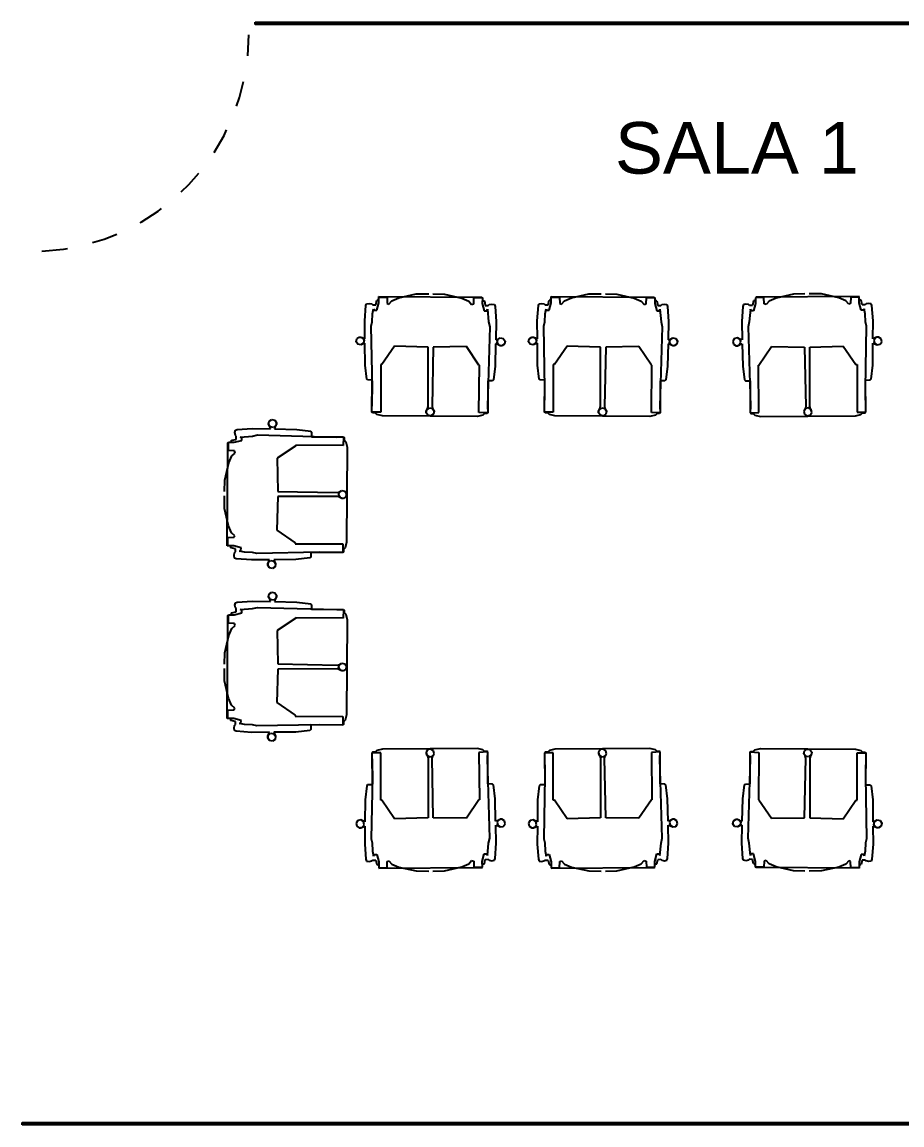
# Model space of a CAD drawing. Header units: millimetres. Extents: x 32.4 to 129.7, y 76.1 to 139.3.
# Drawn here: x 106.824 to 110.24, y 88.325 to 92.605 of the extents above; entities that cross this region are included whole.
import ezdxf

# ---------------------------------------------------------------- set-up
doc = ezdxf.new("R2010")
doc.units = ezdxf.units.MM
doc.linetypes.add('Hidden', pattern=[7.14375, 4.7625, -2.38125])
doc.linetypes.add('Hidden_2_', pattern=[0.007144, 0.004763, -0.002381])
for name, color, linetype in [('n carpinteria proyeccion', 7, 'Hidden'), ('n carpinteria vidrio', 7, 'Continuous'), ('Sectores', 3, 'Continuous')]:
    doc.layers.add(name, color=color, linetype=linetype)
doc.styles.add('MtXpl_Arial_Unicode_', font='ARIALUNI.ttf')

msp = doc.modelspace()

# ---------------------------------------------------------------- linework, layer by layer
at = {"linetype": 'Continuous'}
for p, q in [((108.28718, 91.535562), (108.354473, 91.550431)), ((108.354473, 91.550431), (108.402824, 91.551308)), ((108.419249, 91.551114), (108.463872, 91.549739)), ((108.463872, 91.549739), (108.530991, 91.534018)), ((108.95668, 91.535562), (109.023974, 91.550431)), ((109.023974, 91.550431), (109.072325, 91.551308)), ((109.08875, 91.551114), (109.133373, 91.549739)), ((109.133373, 91.549739), (109.200492, 91.534018)), ((109.818042, 91.549739), (109.750923, 91.534018)), ((109.862665, 91.551114), (109.818042, 91.549739)), ((109.927441, 91.550431), (109.87909, 91.551308)), ((109.994734, 91.535562), (109.927441, 91.550431)), ((108.159049, 91.505196), (108.161492, 91.511977)), ((108.161492, 91.511977), (108.171164, 91.513859)), ((108.171164, 91.513859), (108.181775, 91.511725)), ((108.181775, 91.511725), (108.185339, 91.507936)), ((108.185339, 91.507936), (108.197348, 91.508093)), ((108.197348, 91.508093), (108.200892, 91.525959)), ((108.200647, 91.48695), (108.208545, 91.515332)), ((108.200892, 91.525959), (108.207641, 91.525956)), ((108.207641, 91.525956), (108.208544, 91.538113)), ((108.208544, 91.538113), (108.241296, 91.538096)), ((108.208545, 91.515332), (108.208716, 91.540152)), ((108.208716, 91.540152), (108.608737, 91.537629)), ((108.241296, 91.538096), (108.241963, 91.513877)), ((108.241963, 91.513877), (108.248124, 91.510911)), ((108.248124, 91.510911), (108.259901, 91.524045)), ((108.259901, 91.524045), (108.28718, 91.535562)), ((108.530991, 91.534018), (108.558121, 91.522157)), ((108.558121, 91.522157), (108.569142, 91.509549)), ((108.569142, 91.509549), (108.577407, 91.512)), ((108.577407, 91.512), (108.578388, 91.535962)), ((108.578388, 91.535962), (108.611139, 91.535564)), ((108.608737, 91.537629), (108.611139, 91.535564)), ((108.611139, 91.535564), (108.610686, 91.513401)), ((108.610686, 91.513401), (108.618386, 91.484306)), ((108.611139, 91.535564), (108.611887, 91.523397)), ((108.611887, 91.523397), (108.618636, 91.523315)), ((108.618636, 91.523315), (108.621924, 91.505671)), ((108.634033, 91.505184), (108.637572, 91.508839)), ((108.637572, 91.508839), (108.648209, 91.510838)), ((108.648209, 91.510838), (108.657856, 91.508834)), ((108.657856, 91.508834), (108.660213, 91.502023)), ((108.82855, 91.505196), (108.830993, 91.511977)), ((108.830993, 91.511977), (108.840665, 91.513859)), ((108.840665, 91.513859), (108.851276, 91.511725)), ((108.851276, 91.511725), (108.85484, 91.507936)), ((108.85484, 91.507936), (108.866849, 91.508093)), ((108.866849, 91.508093), (108.870392, 91.525959)), ((108.870148, 91.48695), (108.878045, 91.515332)), ((108.870392, 91.525959), (108.877142, 91.525956)), ((108.877142, 91.525956), (108.878044, 91.538113)), ((108.878044, 91.538113), (108.910797, 91.538096)), ((108.878045, 91.515332), (108.878217, 91.540152)), ((108.878217, 91.540152), (109.278237, 91.537629)), ((108.910797, 91.538096), (108.911464, 91.513877)), ((108.911464, 91.513877), (108.917625, 91.510911)), ((108.917625, 91.510911), (108.929402, 91.524045)), ((108.929402, 91.524045), (108.95668, 91.535562)), ((109.200492, 91.534018), (109.227622, 91.522157)), ((109.227622, 91.522157), (109.238642, 91.509549)), ((109.238642, 91.509549), (109.246908, 91.512)), ((109.246908, 91.512), (109.247889, 91.535962)), ((109.247889, 91.535962), (109.280639, 91.535564)), ((109.278237, 91.537629), (109.280639, 91.535564)), ((109.280639, 91.535564), (109.280187, 91.513401)), ((109.280187, 91.513401), (109.287887, 91.484306)), ((109.280639, 91.535564), (109.281387, 91.523397)), ((109.281387, 91.523397), (109.288137, 91.523315)), ((109.288137, 91.523315), (109.291424, 91.505671)), ((109.303534, 91.505184), (109.307072, 91.508839)), ((109.307072, 91.508839), (109.317709, 91.510838)), ((109.317709, 91.510838), (109.327357, 91.508834)), ((109.327357, 91.508834), (109.329714, 91.502023)), ((109.624058, 91.508834), (109.621701, 91.502023)), ((109.633705, 91.510838), (109.624058, 91.508834)), ((109.644342, 91.508839), (109.633705, 91.510838)), ((109.64788, 91.505184), (109.644342, 91.508839)), ((109.663278, 91.523315), (109.65999, 91.505671)), ((109.670027, 91.523397), (109.663278, 91.523315)), ((109.671228, 91.513401), (109.663528, 91.484306)), ((109.670775, 91.535564), (109.670027, 91.523397)), ((109.673177, 91.537629), (109.670775, 91.535564)), ((109.703526, 91.535962), (109.670775, 91.535564)), ((109.670775, 91.535564), (109.671228, 91.513401)), ((110.073197, 91.540152), (109.673177, 91.537629)), ((109.704507, 91.512), (109.703526, 91.535962)), ((109.712772, 91.509549), (109.704507, 91.512)), ((109.723792, 91.522157), (109.712772, 91.509549)), ((109.750923, 91.534018), (109.723792, 91.522157)), ((110.022013, 91.524045), (109.994734, 91.535562)), ((110.033789, 91.510911), (110.022013, 91.524045)), ((110.039951, 91.513877), (110.033789, 91.510911)), ((110.040618, 91.538096), (110.039951, 91.513877)), ((110.07337, 91.538113), (110.040618, 91.538096)), ((110.073369, 91.515332), (110.073197, 91.540152)), ((110.081266, 91.48695), (110.073369, 91.515332)), ((110.074272, 91.525956), (110.07337, 91.538113)), ((110.081022, 91.525959), (110.074272, 91.525956)), ((110.084566, 91.508093), (110.081022, 91.525959)), ((110.096575, 91.507936), (110.084566, 91.508093)), ((110.100139, 91.511725), (110.096575, 91.507936)), ((110.11075, 91.513859), (110.100139, 91.511725)), ((110.120421, 91.511977), (110.11075, 91.513859)), ((110.122865, 91.505196), (110.120421, 91.511977)), ((108.154386, 91.446329), (108.159049, 91.505196)), ((108.183545, 91.441842), (108.184673, 91.473448)), ((108.184673, 91.473448), (108.188686, 91.4924)), ((108.188686, 91.4924), (108.190624, 91.487014)), ((108.190624, 91.487014), (108.200647, 91.48695)), ((108.618386, 91.484306), (108.62841, 91.484242)), ((108.621924, 91.505671), (108.634033, 91.505184)), ((108.62841, 91.484242), (108.630805, 91.490642)), ((108.630805, 91.490642), (108.634874, 91.442299)), ((108.660213, 91.502023), (108.66413, 91.44311)), ((108.823887, 91.446329), (108.82855, 91.505196)), ((108.853046, 91.441842), (108.854174, 91.473448)), ((108.854174, 91.473448), (108.858187, 91.4924)), ((108.858187, 91.4924), (108.860125, 91.487014)), ((108.860125, 91.487014), (108.870148, 91.48695)), ((109.287887, 91.484306), (109.29791, 91.484242)), ((109.291424, 91.505671), (109.303534, 91.505184)), ((109.29791, 91.484242), (109.300306, 91.490642)), ((109.300306, 91.490642), (109.304374, 91.442299)), ((109.329714, 91.502023), (109.33363, 91.44311)), ((109.621701, 91.502023), (109.617784, 91.44311)), ((109.651109, 91.490642), (109.64704, 91.442299)), ((109.65999, 91.505671), (109.64788, 91.505184)), ((109.653504, 91.484242), (109.651109, 91.490642)), ((109.663528, 91.484306), (109.653504, 91.484242)), ((110.09129, 91.487014), (110.081266, 91.48695)), ((110.093228, 91.4924), (110.09129, 91.487014)), ((110.097241, 91.473448), (110.093228, 91.4924)), ((110.098368, 91.441842), (110.097241, 91.473448)), ((110.127528, 91.446329), (110.122865, 91.505196)), ((108.154897, 91.376007), (108.154386, 91.446329)), ((108.179357, 91.425534), (108.183545, 91.441842)), ((108.183975, 91.183581), (108.179357, 91.425534)), ((108.639664, 91.422619), (108.630805, 91.115107)), ((108.634874, 91.442299), (108.639664, 91.422619)), ((108.66413, 91.44311), (108.662717, 91.372138)), ((108.824398, 91.376007), (108.823887, 91.446329)), ((108.848858, 91.425534), (108.853046, 91.441842)), ((108.853476, 91.183581), (108.848858, 91.425534)), ((109.309164, 91.422619), (109.300305, 91.115107)), ((109.304374, 91.442299), (109.309164, 91.422619)), ((109.33363, 91.44311), (109.332218, 91.372138)), ((109.617784, 91.44311), (109.619197, 91.372138)), ((109.64704, 91.442299), (109.64225, 91.422619)), ((109.64225, 91.422619), (109.651109, 91.115107)), ((110.097939, 91.183581), (110.102557, 91.425534)), ((110.102557, 91.425534), (110.098368, 91.441842)), ((110.127017, 91.376007), (110.127528, 91.446329)), ((108.123325, 91.376604), (108.133308, 91.383184)), ((108.123325, 91.376604), (108.133308, 91.383184)), ((108.133308, 91.383184), (108.14502, 91.380777)), ((108.133308, 91.383184), (108.139403, 91.383145)), ((108.139403, 91.383145), (108.154897, 91.376007)), ((108.14502, 91.380777), (108.1516, 91.370794)), ((108.670516, 91.37314), (108.6805, 91.379719)), ((108.672207, 91.37481), (108.6805, 91.379719)), ((108.6805, 91.379719), (108.692211, 91.377313)), ((108.6805, 91.379719), (108.692211, 91.377313)), ((108.792826, 91.376604), (108.802809, 91.383184)), ((108.792826, 91.376604), (108.802809, 91.383184)), ((108.802809, 91.383184), (108.814521, 91.380777)), ((108.802809, 91.383184), (108.808904, 91.383145)), ((108.808904, 91.383145), (108.824398, 91.376007)), ((108.814521, 91.380777), (108.8211, 91.370794)), ((109.340017, 91.37314), (109.35, 91.379719)), ((109.341708, 91.37481), (109.35, 91.379719)), ((109.35, 91.379719), (109.361712, 91.377313)), ((109.35, 91.379719), (109.361712, 91.377313)), ((109.601414, 91.379719), (109.589702, 91.377313)), ((109.601414, 91.379719), (109.589702, 91.377313)), ((109.611397, 91.37314), (109.601414, 91.379719)), ((109.609706, 91.37481), (109.601414, 91.379719)), ((110.14251, 91.383145), (110.127017, 91.376007)), ((110.136894, 91.380777), (110.130314, 91.370794)), ((110.148606, 91.383184), (110.136894, 91.380777)), ((110.148606, 91.383184), (110.14251, 91.383145)), ((110.158589, 91.376604), (110.148606, 91.383184)), ((110.158589, 91.376604), (110.148606, 91.383184)), ((108.120918, 91.364893), (108.123325, 91.376604)), ((108.120918, 91.364893), (108.123325, 91.376604)), ((108.127498, 91.354909), (108.120918, 91.364893)), ((108.127498, 91.354909), (108.120918, 91.364893)), ((108.123325, 91.376604), (108.123325, 91.376604)), ((108.123325, 91.376604), (108.123325, 91.376604)), ((108.139209, 91.352503), (108.127498, 91.354909)), ((108.139209, 91.352503), (108.127498, 91.354909)), ((108.154983, 91.359518), (108.139209, 91.352503)), ((108.149193, 91.359082), (108.139209, 91.352503)), ((108.1516, 91.370794), (108.149193, 91.359082)), ((108.155943, 91.273751), (108.154983, 91.359518)), ((108.2702, 91.347843), (108.221181, 91.276264)), ((108.400187, 91.344259), (108.2702, 91.347843)), ((108.400574, 91.113264), (108.400187, 91.344259)), ((108.420417, 91.344156), (108.415905, 91.113167)), ((108.549267, 91.346076), (108.420417, 91.344156)), ((108.597375, 91.273883), (108.549267, 91.346076)), ((108.662444, 91.35683), (108.660383, 91.270437)), ((108.672044, 91.354124), (108.662444, 91.35683)), ((108.662717, 91.372138), (108.672207, 91.37481)), ((108.66811, 91.361428), (108.670516, 91.37314)), ((108.674689, 91.351445), (108.66811, 91.361428)), ((108.680306, 91.349077), (108.672044, 91.354124)), ((108.686401, 91.349038), (108.674689, 91.351445)), ((108.686401, 91.349038), (108.680306, 91.349077)), ((108.696384, 91.355618), (108.686401, 91.349038)), ((108.696384, 91.355618), (108.686401, 91.349038)), ((108.692211, 91.377313), (108.698791, 91.367329)), ((108.692211, 91.377313), (108.698791, 91.367329)), ((108.698791, 91.367329), (108.696384, 91.355618)), ((108.698791, 91.367329), (108.696384, 91.355618)), ((108.790419, 91.364893), (108.792826, 91.376604)), ((108.790419, 91.364893), (108.792826, 91.376604)), ((108.796999, 91.354909), (108.790419, 91.364893)), ((108.796999, 91.354909), (108.790419, 91.364893)), ((108.792826, 91.376604), (108.792826, 91.376604)), ((108.792826, 91.376604), (108.792826, 91.376604)), ((108.80871, 91.352503), (108.796999, 91.354909)), ((108.80871, 91.352503), (108.796999, 91.354909)), ((108.824483, 91.359518), (108.80871, 91.352503)), ((108.818693, 91.359082), (108.80871, 91.352503)), ((108.8211, 91.370794), (108.818693, 91.359082)), ((108.825444, 91.273751), (108.824483, 91.359518)), ((108.9397, 91.347843), (108.890682, 91.276264)), ((109.069688, 91.344259), (108.9397, 91.347843)), ((109.070074, 91.113264), (109.069688, 91.344259)), ((109.089917, 91.344156), (109.085405, 91.113167)), ((109.218768, 91.346076), (109.089917, 91.344156)), ((109.266876, 91.273883), (109.218768, 91.346076)), ((109.331944, 91.35683), (109.329884, 91.270437)), ((109.341545, 91.354124), (109.331944, 91.35683)), ((109.332218, 91.372138), (109.341708, 91.37481)), ((109.33761, 91.361428), (109.340017, 91.37314)), ((109.34419, 91.351445), (109.33761, 91.361428)), ((109.349806, 91.349077), (109.341545, 91.354124)), ((109.355902, 91.349038), (109.34419, 91.351445)), ((109.355902, 91.349038), (109.349806, 91.349077)), ((109.365885, 91.355618), (109.355902, 91.349038)), ((109.365885, 91.355618), (109.355902, 91.349038)), ((109.361712, 91.377313), (109.368292, 91.367329)), ((109.361712, 91.377313), (109.368292, 91.367329)), ((109.368292, 91.367329), (109.365885, 91.355618)), ((109.368292, 91.367329), (109.365885, 91.355618)), ((109.589702, 91.377313), (109.583123, 91.367329)), ((109.589702, 91.377313), (109.583123, 91.367329)), ((109.583123, 91.367329), (109.58553, 91.355618)), ((109.583123, 91.367329), (109.58553, 91.355618)), ((109.58553, 91.355618), (109.595513, 91.349038)), ((109.58553, 91.355618), (109.595513, 91.349038)), ((109.595513, 91.349038), (109.607225, 91.351445)), ((109.595513, 91.349038), (109.601608, 91.349077)), ((109.601608, 91.349077), (109.60987, 91.354124)), ((109.607225, 91.351445), (109.613804, 91.361428)), ((109.619197, 91.372138), (109.609706, 91.37481)), ((109.60987, 91.354124), (109.61947, 91.35683)), ((109.613804, 91.361428), (109.611397, 91.37314)), ((109.61947, 91.35683), (109.621531, 91.270437)), ((109.684539, 91.273883), (109.732647, 91.346076)), ((109.732647, 91.346076), (109.861497, 91.344156)), ((109.861497, 91.344156), (109.866009, 91.113167)), ((109.88134, 91.113264), (109.881727, 91.344259)), ((109.881727, 91.344259), (110.011714, 91.347843)), ((110.011714, 91.347843), (110.060733, 91.276264)), ((110.125971, 91.273751), (110.126931, 91.359518)), ((110.126931, 91.359518), (110.142704, 91.352503)), ((110.130314, 91.370794), (110.132721, 91.359082)), ((110.132721, 91.359082), (110.142704, 91.352503)), ((110.142704, 91.352503), (110.154416, 91.354909)), ((110.142704, 91.352503), (110.154416, 91.354909)), ((110.154416, 91.354909), (110.160996, 91.364893)), ((110.154416, 91.354909), (110.160996, 91.364893)), ((110.160996, 91.364893), (110.158589, 91.376604)), ((110.158589, 91.376604), (110.158589, 91.376604)), ((110.160996, 91.364893), (110.158589, 91.376604)), ((110.158589, 91.376604), (110.158589, 91.376604)), ((108.161835, 91.219597), (108.155943, 91.273751)), ((108.216835, 91.276292), (108.216247, 91.091877)), ((108.221181, 91.276264), (108.216835, 91.276292)), ((108.599532, 91.273869), (108.597375, 91.273883)), ((108.59779, 91.090773), (108.599532, 91.273869)), ((108.660383, 91.270437), (108.65381, 91.216482)), ((108.831336, 91.219597), (108.825444, 91.273751)), ((108.886336, 91.276292), (108.885748, 91.091877)), ((108.890682, 91.276264), (108.886336, 91.276292)), ((109.269033, 91.273869), (109.266876, 91.273883)), ((109.26729, 91.090773), (109.269033, 91.273869)), ((109.329884, 91.270437), (109.323311, 91.216482)), ((109.621531, 91.270437), (109.628104, 91.216482)), ((109.682382, 91.273869), (109.684539, 91.273883)), ((109.684124, 91.090773), (109.682382, 91.273869)), ((110.060733, 91.276264), (110.065078, 91.276292)), ((110.065078, 91.276292), (110.065667, 91.091877)), ((110.120078, 91.219597), (110.125971, 91.273751)), ((108.165526, 91.216431), (108.161835, 91.219597)), ((108.183513, 91.215587), (108.165526, 91.216431)), ((108.182485, 91.091516), (108.183513, 91.215587)), ((108.632084, 91.212747), (108.63154, 91.088673)), ((108.65008, 91.213363), (108.632084, 91.212747)), ((108.65381, 91.216482), (108.65008, 91.213363)), ((108.835027, 91.216431), (108.831336, 91.219597)), ((108.853013, 91.215587), (108.835027, 91.216431)), ((108.851986, 91.091516), (108.853013, 91.215587)), ((109.301584, 91.212747), (109.301041, 91.088673)), ((109.319581, 91.213363), (109.301584, 91.212747)), ((109.323311, 91.216482), (109.319581, 91.213363)), ((109.628104, 91.216482), (109.631833, 91.213363)), ((109.631833, 91.213363), (109.64983, 91.212747)), ((109.64983, 91.212747), (109.650374, 91.088673)), ((110.098401, 91.215587), (110.116388, 91.216431)), ((110.099429, 91.091516), (110.098401, 91.215587)), ((110.116388, 91.216431), (110.120078, 91.219597)), ((108.182485, 91.091516), (108.183975, 91.183581)), ((108.851986, 91.091516), (108.853476, 91.183581)), ((110.099429, 91.091516), (110.097939, 91.183581)), ((108.216247, 91.091877), (108.182485, 91.091516)), ((108.18466, 91.089315), (108.182485, 91.091516)), ((108.19496, 91.08925), (108.18466, 91.089315)), ((108.201836, 91.082857), (108.19496, 91.08925)), ((108.223155, 91.077303), (108.201836, 91.082857)), ((108.392782, 91.089565), (108.395189, 91.101276)), ((108.392782, 91.089565), (108.39282, 91.09566)), ((108.399361, 91.079581), (108.392782, 91.089565)), ((108.399361, 91.079581), (108.392782, 91.089565)), ((108.39282, 91.09566), (108.397844, 91.103898)), ((108.395189, 91.101276), (108.405172, 91.107856)), ((108.397844, 91.103898), (108.400574, 91.113264)), ((108.411073, 91.077175), (108.399361, 91.079581)), ((108.411073, 91.077175), (108.399361, 91.079581)), ((108.405172, 91.107856), (108.416883, 91.105449)), ((108.421056, 91.083754), (108.411073, 91.077175)), ((108.421056, 91.083754), (108.411073, 91.077175)), ((108.415905, 91.113167), (108.418553, 91.103758)), ((108.416883, 91.105449), (108.423463, 91.095466)), ((108.418553, 91.103758), (108.423463, 91.095466)), ((108.423463, 91.095466), (108.421056, 91.083754)), ((108.423463, 91.095466), (108.421056, 91.083754)), ((108.612848, 91.080255), (108.591459, 91.074971)), ((108.63154, 91.088673), (108.59779, 91.090773)), ((108.619804, 91.08656), (108.612848, 91.080255)), ((108.629337, 91.0865), (108.619804, 91.08656)), ((108.63154, 91.088673), (108.629337, 91.0865)), ((108.630805, 91.115107), (108.63154, 91.088673)), ((108.885748, 91.091877), (108.851986, 91.091516)), ((108.854161, 91.089315), (108.851986, 91.091516)), ((108.864461, 91.08925), (108.854161, 91.089315)), ((108.871336, 91.082857), (108.864461, 91.08925)), ((108.892656, 91.077303), (108.871336, 91.082857)), ((109.062282, 91.089565), (109.064689, 91.101276)), ((109.062282, 91.089565), (109.062321, 91.09566)), ((109.068862, 91.079581), (109.062282, 91.089565)), ((109.068862, 91.079581), (109.062282, 91.089565)), ((109.062321, 91.09566), (109.067345, 91.103898)), ((109.064689, 91.101276), (109.074673, 91.107856)), ((109.067345, 91.103898), (109.070074, 91.113264)), ((109.080574, 91.077175), (109.068862, 91.079581)), ((109.080574, 91.077175), (109.068862, 91.079581)), ((109.074673, 91.107856), (109.086384, 91.105449)), ((109.090557, 91.083754), (109.080574, 91.077175)), ((109.090557, 91.083754), (109.080574, 91.077175)), ((109.085405, 91.113167), (109.088054, 91.103758)), ((109.086384, 91.105449), (109.092964, 91.095466)), ((109.088054, 91.103758), (109.092964, 91.095466)), ((109.092964, 91.095466), (109.090557, 91.083754)), ((109.092964, 91.095466), (109.090557, 91.083754)), ((109.282348, 91.080255), (109.26096, 91.074971)), ((109.301041, 91.088673), (109.26729, 91.090773)), ((109.289305, 91.08656), (109.282348, 91.080255)), ((109.298838, 91.0865), (109.289305, 91.08656)), ((109.301041, 91.088673), (109.298838, 91.0865)), ((109.300305, 91.115107), (109.301041, 91.088673)), ((109.651109, 91.115107), (109.650374, 91.088673)), ((109.650374, 91.088673), (109.684124, 91.090773)), ((109.650374, 91.088673), (109.652576, 91.0865)), ((109.652576, 91.0865), (109.66211, 91.08656)), ((109.66211, 91.08656), (109.669066, 91.080255)), ((109.669066, 91.080255), (109.690454, 91.074971)), ((109.86503, 91.105449), (109.858451, 91.095466)), ((109.863361, 91.103758), (109.858451, 91.095466)), ((109.858451, 91.095466), (109.860858, 91.083754)), ((109.858451, 91.095466), (109.860858, 91.083754)), ((109.860858, 91.083754), (109.870841, 91.077175)), ((109.860858, 91.083754), (109.870841, 91.077175)), ((109.866009, 91.113167), (109.863361, 91.103758)), ((109.876742, 91.107856), (109.86503, 91.105449)), ((109.870841, 91.077175), (109.882552, 91.079581)), ((109.870841, 91.077175), (109.882552, 91.079581)), ((109.886725, 91.101276), (109.876742, 91.107856)), ((109.88407, 91.103898), (109.88134, 91.113264)), ((109.882552, 91.079581), (109.889132, 91.089565)), ((109.882552, 91.079581), (109.889132, 91.089565)), ((109.889093, 91.09566), (109.88407, 91.103898)), ((109.889132, 91.089565), (109.886725, 91.101276)), ((109.889132, 91.089565), (109.889093, 91.09566)), ((110.058758, 91.077303), (110.080078, 91.082857)), ((110.065667, 91.091877), (110.099429, 91.091516)), ((110.080078, 91.082857), (110.086954, 91.08925)), ((110.086954, 91.08925), (110.097254, 91.089315)), ((110.097254, 91.089315), (110.099429, 91.091516)), ((107.781316, 91.044335), (107.783723, 91.056046)), ((107.781316, 91.044335), (107.783723, 91.056046)), ((107.787896, 91.034351), (107.781316, 91.044335)), ((107.786226, 91.036042), (107.781316, 91.044335)), ((107.783723, 91.056046), (107.793706, 91.062626)), ((107.783723, 91.056046), (107.793706, 91.062626)), ((107.788897, 91.026552), (107.786226, 91.036042)), ((107.793706, 91.062626), (107.805418, 91.060219)), ((107.793706, 91.062626), (107.805418, 91.060219)), ((107.809591, 91.038524), (107.799607, 91.031945)), ((107.806912, 91.035879), (107.804206, 91.026279)), ((107.805418, 91.060219), (107.811997, 91.050236)), ((107.805418, 91.060219), (107.811997, 91.050236)), ((107.811959, 91.044141), (107.806912, 91.035879)), ((107.811997, 91.050236), (107.809591, 91.038524)), ((107.811997, 91.050236), (107.811959, 91.044141)), ((108.591459, 91.074971), (108.223155, 91.077303)), ((109.26096, 91.074971), (108.892656, 91.077303)), ((109.690454, 91.074971), (110.058758, 91.077303)), ((107.650197, 91.012044), (107.652201, 91.021691)), ((107.652196, 91.001407), (107.650197, 91.012044)), ((107.655852, 90.997868), (107.652196, 91.001407)), ((107.652201, 91.021691), (107.659012, 91.024048)), ((107.655365, 90.985758), (107.655852, 90.997868)), ((107.659012, 91.024048), (107.717926, 91.027965)), ((107.670393, 90.99464), (107.718736, 90.998709)), ((107.676793, 90.992245), (107.670393, 90.99464)), ((107.717926, 91.027965), (107.788897, 91.026552)), ((107.718736, 90.998709), (107.738416, 91.003499)), ((107.738416, 91.003499), (108.045928, 90.99464)), ((107.799607, 91.031945), (107.787896, 91.034351)), ((107.804206, 91.026279), (107.890598, 91.024218)), ((107.890598, 91.024218), (107.944554, 91.017645)), ((107.944554, 91.017645), (107.947672, 91.013915)), ((107.947672, 91.013915), (107.948289, 90.995919)), ((107.948289, 90.995919), (108.072362, 90.995375)), ((108.045928, 90.99464), (108.072362, 90.995375)), ((108.072362, 90.995375), (108.070262, 90.961625)), ((108.072362, 90.995375), (108.074536, 90.993172)), ((108.074536, 90.993172), (108.074475, 90.983639)), ((107.620883, 90.572551), (107.623406, 90.972572)), ((107.623406, 90.972572), (107.625471, 90.974974)), ((107.625073, 90.942223), (107.625471, 90.974974)), ((107.625471, 90.974974), (107.637639, 90.975722)), ((107.625471, 90.974974), (107.647634, 90.974521)), ((107.637639, 90.975722), (107.637721, 90.982471)), ((107.637721, 90.982471), (107.655365, 90.985758)), ((107.647634, 90.974521), (107.67673, 90.982221)), ((107.67673, 90.982221), (107.676793, 90.992245)), ((107.887153, 90.96121), (107.81496, 90.913102)), ((107.887166, 90.963367), (107.887153, 90.96121)), ((108.070262, 90.961625), (107.887166, 90.963367)), ((108.074475, 90.983639), (108.080781, 90.976683)), ((108.080781, 90.976683), (108.086064, 90.955294)), ((108.086064, 90.955294), (108.083732, 90.58699)), ((107.649035, 90.941242), (107.625073, 90.942223)), ((107.627017, 90.894826), (107.638878, 90.921956)), ((107.638878, 90.921956), (107.651486, 90.932976)), ((107.651486, 90.932976), (107.649035, 90.941242)), ((107.81496, 90.913102), (107.81688, 90.784252)), ((107.611296, 90.827707), (107.627017, 90.894826)), ((107.609921, 90.783084), (107.611296, 90.827707)), ((107.81688, 90.784252), (108.047868, 90.77974)), ((108.047868, 90.77974), (108.057277, 90.782388)), ((108.05318, 90.769007), (108.055586, 90.780718)), ((108.055586, 90.780718), (108.06557, 90.787298)), ((108.057277, 90.782388), (108.06557, 90.787298)), ((108.06557, 90.787298), (108.077281, 90.784891)), ((108.06557, 90.787298), (108.077281, 90.784891)), ((108.077281, 90.784891), (108.083861, 90.774908)), ((108.077281, 90.784891), (108.083861, 90.774908)), ((107.610604, 90.718308), (107.609727, 90.766659)), ((107.816777, 90.764022), (107.813193, 90.634034)), ((108.047771, 90.764409), (107.816777, 90.764022)), ((108.057137, 90.761679), (108.047771, 90.764409)), ((108.059759, 90.759023), (108.05318, 90.769007)), ((108.065376, 90.756655), (108.057137, 90.761679)), ((108.071471, 90.756617), (108.059759, 90.759023)), ((108.071471, 90.756617), (108.065376, 90.756655)), ((108.081454, 90.763196), (108.071471, 90.756617)), ((108.081454, 90.763196), (108.071471, 90.756617)), ((108.083861, 90.774908), (108.081454, 90.763196)), ((108.083861, 90.774908), (108.081454, 90.763196)), ((107.625474, 90.651015), (107.610604, 90.718308)), ((107.63699, 90.623736), (107.625474, 90.651015)), ((107.650124, 90.611959), (107.63699, 90.623736)), ((107.647159, 90.605798), (107.650124, 90.611959)), ((107.813193, 90.634034), (107.884771, 90.585016)), ((107.645704, 90.572379), (107.620883, 90.572551)), ((107.622922, 90.572378), (107.622939, 90.605131)), ((107.63508, 90.571476), (107.622922, 90.572378)), ((107.622939, 90.605131), (107.647159, 90.605798)), ((107.635076, 90.564727), (107.63508, 90.571476)), ((107.674085, 90.564482), (107.645704, 90.572379)), ((107.884771, 90.585016), (107.884744, 90.58067)), ((107.884744, 90.58067), (108.069158, 90.580082)), ((108.069158, 90.580082), (108.069519, 90.54632)), ((108.078179, 90.565671), (108.071786, 90.558795)), ((108.083732, 90.58699), (108.078179, 90.565671)), ((107.652943, 90.561183), (107.635076, 90.564727)), ((107.647177, 90.534999), (107.649311, 90.54561)), ((107.649058, 90.525327), (107.647177, 90.534999)), ((107.655839, 90.522884), (107.649058, 90.525327)), ((107.649311, 90.54561), (107.6531, 90.549174)), ((107.6531, 90.549174), (107.652943, 90.561183)), ((107.714706, 90.518221), (107.655839, 90.522884)), ((107.668636, 90.552521), (107.674022, 90.554459)), ((107.687587, 90.548508), (107.668636, 90.552521)), ((107.674022, 90.554459), (107.674085, 90.564482)), ((107.719194, 90.54738), (107.687587, 90.548508)), ((107.735501, 90.543192), (107.719194, 90.54738)), ((107.977455, 90.54781), (107.735501, 90.543192)), ((107.941438, 90.52567), (107.887285, 90.519778)), ((107.944605, 90.529361), (107.941438, 90.52567)), ((107.945449, 90.547348), (107.944605, 90.529361)), ((108.069519, 90.54632), (107.945449, 90.547348)), ((108.069519, 90.54632), (107.977455, 90.54781)), ((108.07172, 90.548495), (108.069519, 90.54632)), ((108.071786, 90.558795), (108.07172, 90.548495)), ((107.785028, 90.518732), (107.714706, 90.518221)), ((107.777852, 90.497143), (107.780258, 90.508855)), ((107.777852, 90.497143), (107.77789, 90.503238)), ((107.784431, 90.48716), (107.777852, 90.497143)), ((107.784431, 90.48716), (107.777852, 90.497143)), ((107.77789, 90.503238), (107.785028, 90.518732)), ((107.780258, 90.508855), (107.790242, 90.515434)), ((107.796143, 90.484753), (107.784431, 90.48716)), ((107.784431, 90.48716), (107.784431, 90.48716)), ((107.796143, 90.484753), (107.784431, 90.48716)), ((107.784431, 90.48716), (107.784431, 90.48716)), ((107.790242, 90.515434), (107.801953, 90.513028)), ((107.806126, 90.491333), (107.796143, 90.484753)), ((107.806126, 90.491333), (107.796143, 90.484753)), ((107.887285, 90.519778), (107.801517, 90.518818)), ((107.801517, 90.518818), (107.808533, 90.503044)), ((107.801953, 90.513028), (107.808533, 90.503044)), ((107.808533, 90.503044), (107.806126, 90.491333)), ((107.808533, 90.503044), (107.806126, 90.491333)), ((107.650197, 90.342543), (107.652201, 90.35219)), ((107.652201, 90.35219), (107.659012, 90.354547)), ((107.659012, 90.354547), (107.717926, 90.358464)), ((107.717926, 90.358464), (107.788897, 90.357052)), ((107.781316, 90.374834), (107.783723, 90.386546)), ((107.781316, 90.374834), (107.783723, 90.386546)), ((107.787896, 90.364851), (107.781316, 90.374834)), ((107.786226, 90.366542), (107.781316, 90.374834)), ((107.783723, 90.386546), (107.793706, 90.393125)), ((107.783723, 90.386546), (107.793706, 90.393125)), ((107.788897, 90.357052), (107.786226, 90.366542)), ((107.799607, 90.362444), (107.787896, 90.364851)), ((107.793706, 90.393125), (107.805418, 90.390718)), ((107.793706, 90.393125), (107.805418, 90.390718)), ((107.809591, 90.369023), (107.799607, 90.362444)), ((107.806912, 90.366378), (107.804206, 90.356778)), ((107.804206, 90.356778), (107.890598, 90.354717)), ((107.805418, 90.390718), (107.811997, 90.380735)), ((107.805418, 90.390718), (107.811997, 90.380735)), ((107.811959, 90.37464), (107.806912, 90.366378)), ((107.811997, 90.380735), (107.809591, 90.369023)), ((107.811997, 90.380735), (107.811959, 90.37464)), ((107.890598, 90.354717), (107.944554, 90.348145)), ((107.637639, 90.306221), (107.637721, 90.31297)), ((107.637721, 90.31297), (107.655365, 90.316258)), ((107.647634, 90.30502), (107.67673, 90.31272)), ((107.652196, 90.331906), (107.650197, 90.342543)), ((107.655852, 90.328368), (107.652196, 90.331906)), ((107.655365, 90.316258), (107.655852, 90.328368)), ((107.670393, 90.325139), (107.718736, 90.329208)), ((107.676793, 90.322744), (107.670393, 90.325139)), ((107.67673, 90.31272), (107.676793, 90.322744)), ((107.718736, 90.329208), (107.738416, 90.333998)), ((107.738416, 90.333998), (108.045928, 90.325139)), ((107.944554, 90.348145), (107.947672, 90.344415)), ((107.947672, 90.344415), (107.948289, 90.326418)), ((107.948289, 90.326418), (108.072362, 90.325874)), ((108.045928, 90.325139), (108.072362, 90.325874)), ((108.072362, 90.325874), (108.070262, 90.292124)), ((108.072362, 90.325874), (108.074536, 90.323672)), ((108.074536, 90.323672), (108.074475, 90.314138)), ((108.074475, 90.314138), (108.080781, 90.307182)), ((107.620883, 89.903051), (107.623406, 90.303071)), ((107.623406, 90.303071), (107.625471, 90.305473)), ((107.625073, 90.272723), (107.625471, 90.305473)), ((107.649035, 90.271741), (107.625073, 90.272723)), ((107.625471, 90.305473), (107.637639, 90.306221)), ((107.625471, 90.305473), (107.647634, 90.30502)), ((107.651486, 90.263476), (107.649035, 90.271741)), ((107.887153, 90.291709), (107.81496, 90.243601)), ((107.887166, 90.293866), (107.887153, 90.291709)), ((108.070262, 90.292124), (107.887166, 90.293866)), ((108.080781, 90.307182), (108.086064, 90.285794)), ((108.086064, 90.285794), (108.083732, 89.91749)), ((107.611296, 90.158207), (107.627017, 90.225325)), ((107.627017, 90.225325), (107.638878, 90.252456)), ((107.638878, 90.252456), (107.651486, 90.263476)), ((107.81496, 90.243601), (107.81688, 90.114751)), ((107.609921, 90.113583), (107.611296, 90.158207)), ((107.610604, 90.048807), (107.609727, 90.097158)), ((107.816777, 90.094521), (107.813193, 89.964534)), ((108.047771, 90.094908), (107.816777, 90.094521)), ((107.81688, 90.114751), (108.047868, 90.110239)), ((108.057137, 90.092178), (108.047771, 90.094908)), ((108.047868, 90.110239), (108.057277, 90.112888)), ((108.05318, 90.099506), (108.055586, 90.111218)), ((108.059759, 90.089523), (108.05318, 90.099506)), ((108.055586, 90.111218), (108.06557, 90.117797)), ((108.057277, 90.112888), (108.06557, 90.117797)), ((108.06557, 90.117797), (108.077281, 90.115391)), ((108.06557, 90.117797), (108.077281, 90.115391)), ((108.077281, 90.115391), (108.083861, 90.105407)), ((108.077281, 90.115391), (108.083861, 90.105407)), ((108.083861, 90.105407), (108.081454, 90.093696)), ((108.083861, 90.105407), (108.081454, 90.093696)), ((108.065376, 90.087155), (108.057137, 90.092178)), ((108.071471, 90.087116), (108.059759, 90.089523)), ((108.071471, 90.087116), (108.065376, 90.087155)), ((108.081454, 90.093696), (108.071471, 90.087116)), ((108.081454, 90.093696), (108.071471, 90.087116)), ((107.625474, 89.981514), (107.610604, 90.048807)), ((107.63699, 89.954236), (107.625474, 89.981514)), ((107.622922, 89.902878), (107.622939, 89.93563)), ((107.622939, 89.93563), (107.647159, 89.936297)), ((107.650124, 89.942459), (107.63699, 89.954236)), ((107.647159, 89.936297), (107.650124, 89.942459)), ((107.813193, 89.964534), (107.884771, 89.915515)), ((107.645704, 89.902879), (107.620883, 89.903051)), ((107.63508, 89.901976), (107.622922, 89.902878)), ((107.635076, 89.895226), (107.63508, 89.901976)), ((107.652943, 89.891682), (107.635076, 89.895226)), ((107.674085, 89.894982), (107.645704, 89.902879)), ((107.6531, 89.879673), (107.652943, 89.891682)), ((107.668636, 89.88302), (107.674022, 89.884958)), ((107.687587, 89.879007), (107.668636, 89.88302)), ((107.674022, 89.884958), (107.674085, 89.894982)), ((107.884771, 89.915515), (107.884744, 89.91117)), ((107.884744, 89.91117), (108.069158, 89.910581)), ((108.069158, 89.910581), (108.069519, 89.876819)), ((108.071786, 89.889294), (108.07172, 89.878994)), ((108.078179, 89.89617), (108.071786, 89.889294)), ((108.083732, 89.91749), (108.078179, 89.89617)), ((107.647177, 89.865498), (107.649311, 89.876109)), ((107.649058, 89.855827), (107.647177, 89.865498)), ((107.655839, 89.853383), (107.649058, 89.855827)), ((107.649311, 89.876109), (107.6531, 89.879673)), ((107.714706, 89.84872), (107.655839, 89.853383)), ((107.719194, 89.87788), (107.687587, 89.879007)), ((107.785028, 89.849231), (107.714706, 89.84872)), ((107.735501, 89.873691), (107.719194, 89.87788)), ((107.977455, 89.878309), (107.735501, 89.873691)), ((107.777852, 89.827643), (107.780258, 89.839354)), ((107.77789, 89.833738), (107.785028, 89.849231)), ((107.780258, 89.839354), (107.790242, 89.845934)), ((107.790242, 89.845934), (107.801953, 89.843527)), ((107.887285, 89.850277), (107.801517, 89.849317)), ((107.801517, 89.849317), (107.808533, 89.833544)), ((107.801953, 89.843527), (107.808533, 89.833544)), ((107.941438, 89.85617), (107.887285, 89.850277)), ((107.944605, 89.85986), (107.941438, 89.85617)), ((107.945449, 89.877847), (107.944605, 89.85986)), ((108.069519, 89.876819), (107.945449, 89.877847)), ((108.069519, 89.876819), (107.977455, 89.878309)), ((108.07172, 89.878994), (108.069519, 89.876819)), ((107.777852, 89.827643), (107.77789, 89.833738)), ((107.784431, 89.817659), (107.777852, 89.827643)), ((107.784431, 89.817659), (107.777852, 89.827643)), ((107.796143, 89.815252), (107.784431, 89.817659)), ((107.784431, 89.817659), (107.784431, 89.817659)), ((107.796143, 89.815252), (107.784431, 89.817659)), ((107.784431, 89.817659), (107.784431, 89.817659)), ((107.806126, 89.821832), (107.796143, 89.815252)), ((107.806126, 89.821832), (107.796143, 89.815252)), ((107.808533, 89.833544), (107.806126, 89.821832)), ((107.808533, 89.833544), (107.806126, 89.821832)), ((108.18466, 89.772184), (108.182485, 89.769983)), ((108.216247, 89.769622), (108.182485, 89.769983)), ((108.182485, 89.769983), (108.183513, 89.645913)), ((108.182485, 89.769983), (108.183975, 89.677918)), ((108.19496, 89.77225), (108.18466, 89.772184)), ((108.201836, 89.778642), (108.19496, 89.77225)), ((108.223155, 89.784196), (108.201836, 89.778642)), ((108.216835, 89.585208), (108.216247, 89.769622)), ((108.591459, 89.786528), (108.223155, 89.784196)), ((108.399361, 89.781918), (108.392782, 89.771935)), ((108.399361, 89.781918), (108.392782, 89.771935)), ((108.392782, 89.771935), (108.395189, 89.760223)), ((108.392782, 89.771935), (108.39282, 89.76584)), ((108.39282, 89.76584), (108.397844, 89.757601)), ((108.395189, 89.760223), (108.405172, 89.753644)), ((108.397844, 89.757601), (108.400574, 89.748235)), ((108.411073, 89.784325), (108.399361, 89.781918)), ((108.411073, 89.784325), (108.399361, 89.781918)), ((108.405172, 89.753644), (108.416883, 89.75605)), ((108.421056, 89.777745), (108.411073, 89.784325)), ((108.421056, 89.777745), (108.411073, 89.784325)), ((108.415905, 89.748332), (108.418553, 89.757741)), ((108.416883, 89.75605), (108.423463, 89.766034)), ((108.418553, 89.757741), (108.423463, 89.766034)), ((108.423463, 89.766034), (108.421056, 89.777745)), ((108.423463, 89.766034), (108.421056, 89.777745)), ((108.612848, 89.781245), (108.591459, 89.786528)), ((108.63154, 89.772826), (108.59779, 89.770726)), ((108.59779, 89.770726), (108.599532, 89.58763)), ((108.619804, 89.774939), (108.612848, 89.781245)), ((108.629337, 89.775), (108.619804, 89.774939)), ((108.63154, 89.772826), (108.629337, 89.775)), ((108.630805, 89.746392), (108.63154, 89.772826)), ((108.632084, 89.648753), (108.63154, 89.772826)), ((108.854161, 89.772184), (108.851986, 89.769983)), ((108.885748, 89.769622), (108.851986, 89.769983)), ((108.851986, 89.769983), (108.853013, 89.645913)), ((108.851986, 89.769983), (108.853476, 89.677918)), ((108.864461, 89.77225), (108.854161, 89.772184)), ((108.871336, 89.778642), (108.864461, 89.77225)), ((108.892656, 89.784196), (108.871336, 89.778642)), ((108.886336, 89.585208), (108.885748, 89.769622)), ((109.26096, 89.786528), (108.892656, 89.784196)), ((109.068862, 89.781918), (109.062282, 89.771935)), ((109.068862, 89.781918), (109.062282, 89.771935)), ((109.062282, 89.771935), (109.064689, 89.760223)), ((109.062282, 89.771935), (109.062321, 89.76584)), ((109.062321, 89.76584), (109.067345, 89.757601)), ((109.064689, 89.760223), (109.074673, 89.753644)), ((109.067345, 89.757601), (109.070074, 89.748235)), ((109.080574, 89.784325), (109.068862, 89.781918)), ((109.080574, 89.784325), (109.068862, 89.781918)), ((109.074673, 89.753644), (109.086384, 89.75605)), ((109.090557, 89.777745), (109.080574, 89.784325)), ((109.090557, 89.777745), (109.080574, 89.784325)), ((109.085405, 89.748332), (109.088054, 89.757741)), ((109.086384, 89.75605), (109.092964, 89.766034)), ((109.088054, 89.757741), (109.092964, 89.766034)), ((109.092964, 89.766034), (109.090557, 89.777745)), ((109.092964, 89.766034), (109.090557, 89.777745)), ((109.282348, 89.781245), (109.26096, 89.786528)), ((109.301041, 89.772826), (109.26729, 89.770726)), ((109.26729, 89.770726), (109.269033, 89.58763)), ((109.289305, 89.774939), (109.282348, 89.781245)), ((109.298838, 89.775), (109.289305, 89.774939)), ((109.301041, 89.772826), (109.298838, 89.775)), ((109.300305, 89.746392), (109.301041, 89.772826)), ((109.301584, 89.648753), (109.301041, 89.772826)), ((109.64983, 89.648753), (109.650374, 89.772826)), ((109.650374, 89.772826), (109.652576, 89.775)), ((109.650374, 89.772826), (109.684124, 89.770726)), ((109.651109, 89.746392), (109.650374, 89.772826)), ((109.652576, 89.775), (109.66211, 89.774939)), ((109.66211, 89.774939), (109.669066, 89.781245)), ((109.669066, 89.781245), (109.690454, 89.786528)), ((109.684124, 89.770726), (109.682382, 89.58763)), ((109.690454, 89.786528), (110.058758, 89.784196)), ((109.858451, 89.766034), (109.860858, 89.777745)), ((109.858451, 89.766034), (109.860858, 89.777745)), ((109.86503, 89.75605), (109.858451, 89.766034)), ((109.863361, 89.757741), (109.858451, 89.766034)), ((109.860858, 89.777745), (109.870841, 89.784325)), ((109.860858, 89.777745), (109.870841, 89.784325)), ((109.866009, 89.748332), (109.863361, 89.757741)), ((109.876742, 89.753644), (109.86503, 89.75605)), ((109.870841, 89.784325), (109.882552, 89.781918)), ((109.870841, 89.784325), (109.882552, 89.781918)), ((109.886725, 89.760223), (109.876742, 89.753644)), ((109.88407, 89.757601), (109.88134, 89.748235)), ((109.882552, 89.781918), (109.889132, 89.771935)), ((109.882552, 89.781918), (109.889132, 89.771935)), ((109.889093, 89.76584), (109.88407, 89.757601)), ((109.889132, 89.771935), (109.886725, 89.760223)), ((109.889132, 89.771935), (109.889093, 89.76584)), ((110.058758, 89.784196), (110.080078, 89.778642)), ((110.065078, 89.585208), (110.065667, 89.769622)), ((110.065667, 89.769622), (110.099429, 89.769983)), ((110.080078, 89.778642), (110.086954, 89.77225)), ((110.086954, 89.77225), (110.097254, 89.772184)), ((110.097254, 89.772184), (110.099429, 89.769983)), ((110.099429, 89.769983), (110.097939, 89.677918)), ((110.099429, 89.769983), (110.098401, 89.645913)), ((108.400574, 89.748235), (108.400187, 89.517241)), ((108.420417, 89.517344), (108.415905, 89.748332)), ((108.639664, 89.43888), (108.630805, 89.746392)), ((109.070074, 89.748235), (109.069688, 89.517241)), ((109.089917, 89.517344), (109.085405, 89.748332)), ((109.309164, 89.43888), (109.300305, 89.746392)), ((109.64225, 89.43888), (109.651109, 89.746392)), ((109.861497, 89.517344), (109.866009, 89.748332)), ((109.88134, 89.748235), (109.881727, 89.517241)), ((108.183975, 89.677918), (108.179357, 89.435965)), ((108.853476, 89.677918), (108.848858, 89.435965)), ((110.097939, 89.677918), (110.102557, 89.435965)), ((108.161835, 89.641902), (108.155943, 89.587749)), ((108.165526, 89.645069), (108.161835, 89.641902)), ((108.183513, 89.645913), (108.165526, 89.645069)), ((108.65008, 89.648136), (108.632084, 89.648753)), ((108.65381, 89.645018), (108.65008, 89.648136)), ((108.660383, 89.591062), (108.65381, 89.645018)), ((108.831336, 89.641902), (108.825444, 89.587749)), ((108.835027, 89.645069), (108.831336, 89.641902)), ((108.853013, 89.645913), (108.835027, 89.645069)), ((109.319581, 89.648136), (109.301584, 89.648753)), ((109.323311, 89.645018), (109.319581, 89.648136)), ((109.329884, 89.591062), (109.323311, 89.645018)), ((109.621531, 89.591062), (109.628104, 89.645018)), ((109.628104, 89.645018), (109.631833, 89.648136)), ((109.631833, 89.648136), (109.64983, 89.648753)), ((110.098401, 89.645913), (110.116388, 89.645069)), ((110.116388, 89.645069), (110.120078, 89.641902)), ((110.120078, 89.641902), (110.125971, 89.587749)), ((108.155943, 89.587749), (108.154983, 89.501981)), ((108.221181, 89.585235), (108.216835, 89.585208)), ((108.2702, 89.513657), (108.221181, 89.585235)), ((108.597375, 89.587617), (108.549267, 89.515424)), ((108.599532, 89.58763), (108.597375, 89.587617)), ((108.662444, 89.50467), (108.660383, 89.591062)), ((108.825444, 89.587749), (108.824483, 89.501981)), ((108.890682, 89.585235), (108.886336, 89.585208)), ((108.9397, 89.513657), (108.890682, 89.585235)), ((109.266876, 89.587617), (109.218768, 89.515424)), ((109.269033, 89.58763), (109.266876, 89.587617)), ((109.331944, 89.50467), (109.329884, 89.591062)), ((109.61947, 89.50467), (109.621531, 89.591062)), ((109.682382, 89.58763), (109.684539, 89.587617)), ((109.684539, 89.587617), (109.732647, 89.515424)), ((110.011714, 89.513657), (110.060733, 89.585235)), ((110.060733, 89.585235), (110.065078, 89.585208)), ((110.125971, 89.587749), (110.126931, 89.501981)), ((108.127498, 89.50659), (108.120918, 89.496607)), ((108.127498, 89.50659), (108.120918, 89.496607)), ((108.120918, 89.496607), (108.123325, 89.484895)), ((108.120918, 89.496607), (108.123325, 89.484895)), ((108.139209, 89.508997), (108.127498, 89.50659)), ((108.139209, 89.508997), (108.127498, 89.50659)), ((108.149193, 89.502417), (108.139209, 89.508997)), ((108.154983, 89.501981), (108.139209, 89.508997)), ((108.1516, 89.490706), (108.149193, 89.502417)), ((108.400187, 89.517241), (108.2702, 89.513657)), ((108.549267, 89.515424), (108.420417, 89.517344)), ((108.672044, 89.507376), (108.662444, 89.50467)), ((108.674689, 89.510054), (108.66811, 89.500071)), ((108.66811, 89.500071), (108.670516, 89.48836)), ((108.680306, 89.512423), (108.672044, 89.507376)), ((108.686401, 89.512461), (108.674689, 89.510054)), ((108.686401, 89.512461), (108.680306, 89.512423)), ((108.696384, 89.505882), (108.686401, 89.512461)), ((108.696384, 89.505882), (108.686401, 89.512461)), ((108.698791, 89.49417), (108.696384, 89.505882)), ((108.698791, 89.49417), (108.696384, 89.505882)), ((108.796999, 89.50659), (108.790419, 89.496607)), ((108.796999, 89.50659), (108.790419, 89.496607)), ((108.790419, 89.496607), (108.792826, 89.484895)), ((108.790419, 89.496607), (108.792826, 89.484895)), ((108.80871, 89.508997), (108.796999, 89.50659)), ((108.80871, 89.508997), (108.796999, 89.50659)), ((108.818693, 89.502417), (108.80871, 89.508997)), ((108.824483, 89.501981), (108.80871, 89.508997)), ((108.8211, 89.490706), (108.818693, 89.502417)), ((109.069688, 89.517241), (108.9397, 89.513657)), ((109.218768, 89.515424), (109.089917, 89.517344)), ((109.341545, 89.507376), (109.331944, 89.50467)), ((109.34419, 89.510054), (109.33761, 89.500071)), ((109.33761, 89.500071), (109.340017, 89.48836)), ((109.349806, 89.512423), (109.341545, 89.507376)), ((109.355902, 89.512461), (109.34419, 89.510054)), ((109.355902, 89.512461), (109.349806, 89.512423)), ((109.365885, 89.505882), (109.355902, 89.512461)), ((109.365885, 89.505882), (109.355902, 89.512461)), ((109.368292, 89.49417), (109.365885, 89.505882)), ((109.368292, 89.49417), (109.365885, 89.505882)), ((109.583123, 89.49417), (109.58553, 89.505882)), ((109.583123, 89.49417), (109.58553, 89.505882)), ((109.58553, 89.505882), (109.595513, 89.512461)), ((109.58553, 89.505882), (109.595513, 89.512461)), ((109.595513, 89.512461), (109.607225, 89.510054)), ((109.595513, 89.512461), (109.601608, 89.512423)), ((109.601608, 89.512423), (109.60987, 89.507376)), ((109.607225, 89.510054), (109.613804, 89.500071)), ((109.60987, 89.507376), (109.61947, 89.50467)), ((109.613804, 89.500071), (109.611397, 89.48836)), ((109.732647, 89.515424), (109.861497, 89.517344)), ((109.881727, 89.517241), (110.011714, 89.513657)), ((110.126931, 89.501981), (110.142704, 89.508997)), ((110.130314, 89.490706), (110.132721, 89.502417)), ((110.132721, 89.502417), (110.142704, 89.508997)), ((110.142704, 89.508997), (110.154416, 89.50659)), ((110.142704, 89.508997), (110.154416, 89.50659)), ((110.154416, 89.50659), (110.160996, 89.496607)), ((110.154416, 89.50659), (110.160996, 89.496607)), ((110.160996, 89.496607), (110.158589, 89.484895)), ((110.160996, 89.496607), (110.158589, 89.484895)), ((108.123325, 89.484895), (108.133308, 89.478316)), ((108.123325, 89.484895), (108.123325, 89.484895)), ((108.123325, 89.484895), (108.133308, 89.478316)), ((108.123325, 89.484895), (108.123325, 89.484895)), ((108.133308, 89.478316), (108.14502, 89.480722)), ((108.133308, 89.478316), (108.139403, 89.478354)), ((108.139403, 89.478354), (108.154897, 89.485492)), ((108.14502, 89.480722), (108.1516, 89.490706)), ((108.154897, 89.485492), (108.154386, 89.41517)), ((108.66413, 89.41839), (108.662717, 89.489361)), ((108.662717, 89.489361), (108.672207, 89.48669)), ((108.670516, 89.48836), (108.6805, 89.48178)), ((108.672207, 89.48669), (108.6805, 89.48178)), ((108.6805, 89.48178), (108.692211, 89.484187)), ((108.6805, 89.48178), (108.692211, 89.484187)), ((108.692211, 89.484187), (108.698791, 89.49417)), ((108.692211, 89.484187), (108.698791, 89.49417)), ((108.792826, 89.484895), (108.802809, 89.478316)), ((108.792826, 89.484895), (108.792826, 89.484895)), ((108.792826, 89.484895), (108.802809, 89.478316)), ((108.792826, 89.484895), (108.792826, 89.484895)), ((108.802809, 89.478316), (108.814521, 89.480722)), ((108.802809, 89.478316), (108.808904, 89.478354)), ((108.808904, 89.478354), (108.824398, 89.485492)), ((108.814521, 89.480722), (108.8211, 89.490706)), ((108.824398, 89.485492), (108.823887, 89.41517)), ((109.33363, 89.41839), (109.332218, 89.489361)), ((109.332218, 89.489361), (109.341708, 89.48669)), ((109.340017, 89.48836), (109.35, 89.48178)), ((109.341708, 89.48669), (109.35, 89.48178)), ((109.35, 89.48178), (109.361712, 89.484187)), ((109.35, 89.48178), (109.361712, 89.484187)), ((109.361712, 89.484187), (109.368292, 89.49417)), ((109.361712, 89.484187), (109.368292, 89.49417)), ((109.589702, 89.484187), (109.583123, 89.49417)), ((109.589702, 89.484187), (109.583123, 89.49417)), ((109.601414, 89.48178), (109.589702, 89.484187)), ((109.601414, 89.48178), (109.589702, 89.484187)), ((109.611397, 89.48836), (109.601414, 89.48178)), ((109.609706, 89.48669), (109.601414, 89.48178)), ((109.619197, 89.489361), (109.609706, 89.48669)), ((109.617784, 89.41839), (109.619197, 89.489361)), ((110.14251, 89.478354), (110.127017, 89.485492)), ((110.127017, 89.485492), (110.127528, 89.41517)), ((110.136894, 89.480722), (110.130314, 89.490706)), ((110.148606, 89.478316), (110.136894, 89.480722)), ((110.148606, 89.478316), (110.14251, 89.478354)), ((110.158589, 89.484895), (110.148606, 89.478316)), ((110.158589, 89.484895), (110.148606, 89.478316)), ((110.158589, 89.484895), (110.158589, 89.484895)), ((110.158589, 89.484895), (110.158589, 89.484895)), ((108.154386, 89.41517), (108.159049, 89.356303)), ((108.179357, 89.435965), (108.183545, 89.419658)), ((108.183545, 89.419658), (108.184673, 89.388051)), ((108.630805, 89.370857), (108.634874, 89.4192)), ((108.634874, 89.4192), (108.639664, 89.43888)), ((108.660213, 89.359476), (108.66413, 89.41839)), ((108.823887, 89.41517), (108.82855, 89.356303)), ((108.848858, 89.435965), (108.853046, 89.419658)), ((108.853046, 89.419658), (108.854174, 89.388051)), ((109.300306, 89.370857), (109.304374, 89.4192)), ((109.304374, 89.4192), (109.309164, 89.43888)), ((109.329714, 89.359476), (109.33363, 89.41839)), ((109.621701, 89.359476), (109.617784, 89.41839)), ((109.64704, 89.4192), (109.64225, 89.43888)), ((109.651109, 89.370857), (109.64704, 89.4192)), ((110.098368, 89.419658), (110.097241, 89.388051)), ((110.102557, 89.435965), (110.098368, 89.419658)), ((110.127528, 89.41517), (110.122865, 89.356303)), ((108.184673, 89.388051), (108.188686, 89.3691)), ((108.188686, 89.3691), (108.190624, 89.374486)), ((108.190624, 89.374486), (108.200647, 89.374549)), ((108.200647, 89.374549), (108.208545, 89.346168)), ((108.610686, 89.348098), (108.618386, 89.377194)), ((108.618386, 89.377194), (108.62841, 89.377257)), ((108.62841, 89.377257), (108.630805, 89.370857)), ((108.854174, 89.388051), (108.858187, 89.3691)), ((108.858187, 89.3691), (108.860125, 89.374486)), ((108.860125, 89.374486), (108.870148, 89.374549)), ((108.870148, 89.374549), (108.878045, 89.346168)), ((109.280187, 89.348098), (109.287887, 89.377194)), ((109.287887, 89.377194), (109.29791, 89.377257)), ((109.29791, 89.377257), (109.300306, 89.370857)), ((109.653504, 89.377257), (109.651109, 89.370857)), ((109.663528, 89.377194), (109.653504, 89.377257)), ((109.671228, 89.348098), (109.663528, 89.377194)), ((110.081266, 89.374549), (110.073369, 89.346168)), ((110.09129, 89.374486), (110.081266, 89.374549)), ((110.093228, 89.3691), (110.09129, 89.374486)), ((110.097241, 89.388051), (110.093228, 89.3691)), ((108.159049, 89.356303), (108.161492, 89.349522)), ((108.161492, 89.349522), (108.171164, 89.347641)), ((108.171164, 89.347641), (108.181775, 89.349775)), ((108.181775, 89.349775), (108.185339, 89.353563)), ((108.185339, 89.353563), (108.197348, 89.353407)), ((108.197348, 89.353407), (108.200892, 89.33554)), ((108.200892, 89.33554), (108.207641, 89.335544)), ((108.207641, 89.335544), (108.208544, 89.323386)), ((108.208545, 89.346168), (108.208716, 89.321347)), ((108.208716, 89.321347), (108.608737, 89.32387)), ((108.241296, 89.323403), (108.241963, 89.347623)), ((108.241963, 89.347623), (108.248124, 89.350588)), ((108.248124, 89.350588), (108.259901, 89.337454)), ((108.259901, 89.337454), (108.28718, 89.325938)), ((108.28718, 89.325938), (108.354473, 89.311068)), ((108.463872, 89.31176), (108.530991, 89.327481)), ((108.530991, 89.327481), (108.558121, 89.339342)), ((108.558121, 89.339342), (108.569142, 89.35195)), ((108.569142, 89.35195), (108.577407, 89.349499)), ((108.577407, 89.349499), (108.578388, 89.325537)), ((108.578388, 89.325537), (108.611139, 89.325935)), ((108.608737, 89.32387), (108.611139, 89.325935)), ((108.611139, 89.325935), (108.610686, 89.348098)), ((108.611139, 89.325935), (108.611887, 89.338103)), ((108.611887, 89.338103), (108.618636, 89.338185)), ((108.618636, 89.338185), (108.621924, 89.355829)), ((108.621924, 89.355829), (108.634033, 89.356316)), ((108.634033, 89.356316), (108.637572, 89.35266)), ((108.637572, 89.35266), (108.648209, 89.350661)), ((108.648209, 89.350661), (108.657856, 89.352665)), ((108.657856, 89.352665), (108.660213, 89.359476)), ((108.82855, 89.356303), (108.830993, 89.349522)), ((108.830993, 89.349522), (108.840665, 89.347641)), ((108.840665, 89.347641), (108.851276, 89.349775)), ((108.851276, 89.349775), (108.85484, 89.353563)), ((108.85484, 89.353563), (108.866849, 89.353407)), ((108.866849, 89.353407), (108.870392, 89.33554)), ((108.870392, 89.33554), (108.877142, 89.335544)), ((108.877142, 89.335544), (108.878044, 89.323386)), ((108.878045, 89.346168), (108.878217, 89.321347)), ((108.878217, 89.321347), (109.278237, 89.32387)), ((108.910797, 89.323403), (108.911464, 89.347623)), ((108.911464, 89.347623), (108.917625, 89.350588)), ((108.917625, 89.350588), (108.929402, 89.337454)), ((108.929402, 89.337454), (108.95668, 89.325938)), ((108.95668, 89.325938), (109.023974, 89.311068)), ((109.133373, 89.31176), (109.200492, 89.327481)), ((109.200492, 89.327481), (109.227622, 89.339342)), ((109.227622, 89.339342), (109.238642, 89.35195)), ((109.238642, 89.35195), (109.246908, 89.349499)), ((109.246908, 89.349499), (109.247889, 89.325537)), ((109.247889, 89.325537), (109.280639, 89.325935)), ((109.278237, 89.32387), (109.280639, 89.325935)), ((109.280639, 89.325935), (109.280187, 89.348098)), ((109.280639, 89.325935), (109.281387, 89.338103)), ((109.281387, 89.338103), (109.288137, 89.338185)), ((109.288137, 89.338185), (109.291424, 89.355829)), ((109.291424, 89.355829), (109.303534, 89.356316)), ((109.303534, 89.356316), (109.307072, 89.35266)), ((109.307072, 89.35266), (109.317709, 89.350661)), ((109.317709, 89.350661), (109.327357, 89.352665)), ((109.327357, 89.352665), (109.329714, 89.359476)), ((109.624058, 89.352665), (109.621701, 89.359476)), ((109.633705, 89.350661), (109.624058, 89.352665)), ((109.644342, 89.35266), (109.633705, 89.350661)), ((109.64788, 89.356316), (109.644342, 89.35266)), ((109.65999, 89.355829), (109.64788, 89.356316)), ((109.663278, 89.338185), (109.65999, 89.355829)), ((109.670027, 89.338103), (109.663278, 89.338185)), ((109.670775, 89.325935), (109.670027, 89.338103)), ((109.670775, 89.325935), (109.671228, 89.348098)), ((109.703526, 89.325537), (109.670775, 89.325935)), ((109.673177, 89.32387), (109.670775, 89.325935)), ((110.073197, 89.321347), (109.673177, 89.32387)), ((109.704507, 89.349499), (109.703526, 89.325537)), ((109.712772, 89.35195), (109.704507, 89.349499)), ((109.723792, 89.339342), (109.712772, 89.35195)), ((109.750923, 89.327481), (109.723792, 89.339342)), ((109.818042, 89.31176), (109.750923, 89.327481)), ((109.994734, 89.325938), (109.927441, 89.311068)), ((110.022013, 89.337454), (109.994734, 89.325938)), ((110.033789, 89.350588), (110.022013, 89.337454)), ((110.039951, 89.347623), (110.033789, 89.350588)), ((110.040618, 89.323403), (110.039951, 89.347623)), ((110.073369, 89.346168), (110.073197, 89.321347)), ((110.074272, 89.335544), (110.07337, 89.323386)), ((110.081022, 89.33554), (110.074272, 89.335544)), ((110.084566, 89.353407), (110.081022, 89.33554)), ((110.096575, 89.353563), (110.084566, 89.353407)), ((110.100139, 89.349775), (110.096575, 89.353563)), ((110.11075, 89.347641), (110.100139, 89.349775)), ((110.120421, 89.349522), (110.11075, 89.347641)), ((110.122865, 89.356303), (110.120421, 89.349522)), ((108.208544, 89.323386), (108.241296, 89.323403)), ((108.354473, 89.311068), (108.402824, 89.310191)), ((108.419249, 89.310385), (108.463872, 89.31176)), ((108.878044, 89.323386), (108.910797, 89.323403)), ((109.023974, 89.311068), (109.072325, 89.310191)), ((109.08875, 89.310385), (109.133373, 89.31176)), ((109.862665, 89.310385), (109.818042, 89.31176)), ((109.927441, 89.311068), (109.87909, 89.310191)), ((110.07337, 89.323386), (110.040618, 89.323403))]:
    msp.add_line(p, q, dxfattribs=at)
at = {"layer": 'n carpinteria proyeccion', "linetype": 'Hidden_2_'}
msp.add_arc((106.864196, 92.555442), 0.84, 272.547318, 0, dxfattribs=at)
at = {"layer": 'n carpinteria vidrio'}
for p, q in [((107.729196, 92.605442), (112.244196, 92.605442)), ((107.729196, 92.595442), (107.729196, 92.605442)), ((112.244196, 92.595442), (107.729196, 92.595442)), ((106.824196, 88.325442), (106.824196, 88.335442)), ((106.824196, 88.335442), (112.164196, 88.335442)), ((112.164196, 88.325442), (106.824196, 88.325442))]:
    msp.add_line(p, q, dxfattribs=at)

# ---------------------------------------------------------------- texts
at = {"layer": 'Sectores', "style": 'MtXpl_Arial_Unicode_'}
msp.add_text('SALA 1', height=0.2, dxfattribs=at).set_placement((109.125444, 92.017248))

doc.saveas('drawing.dxf')
